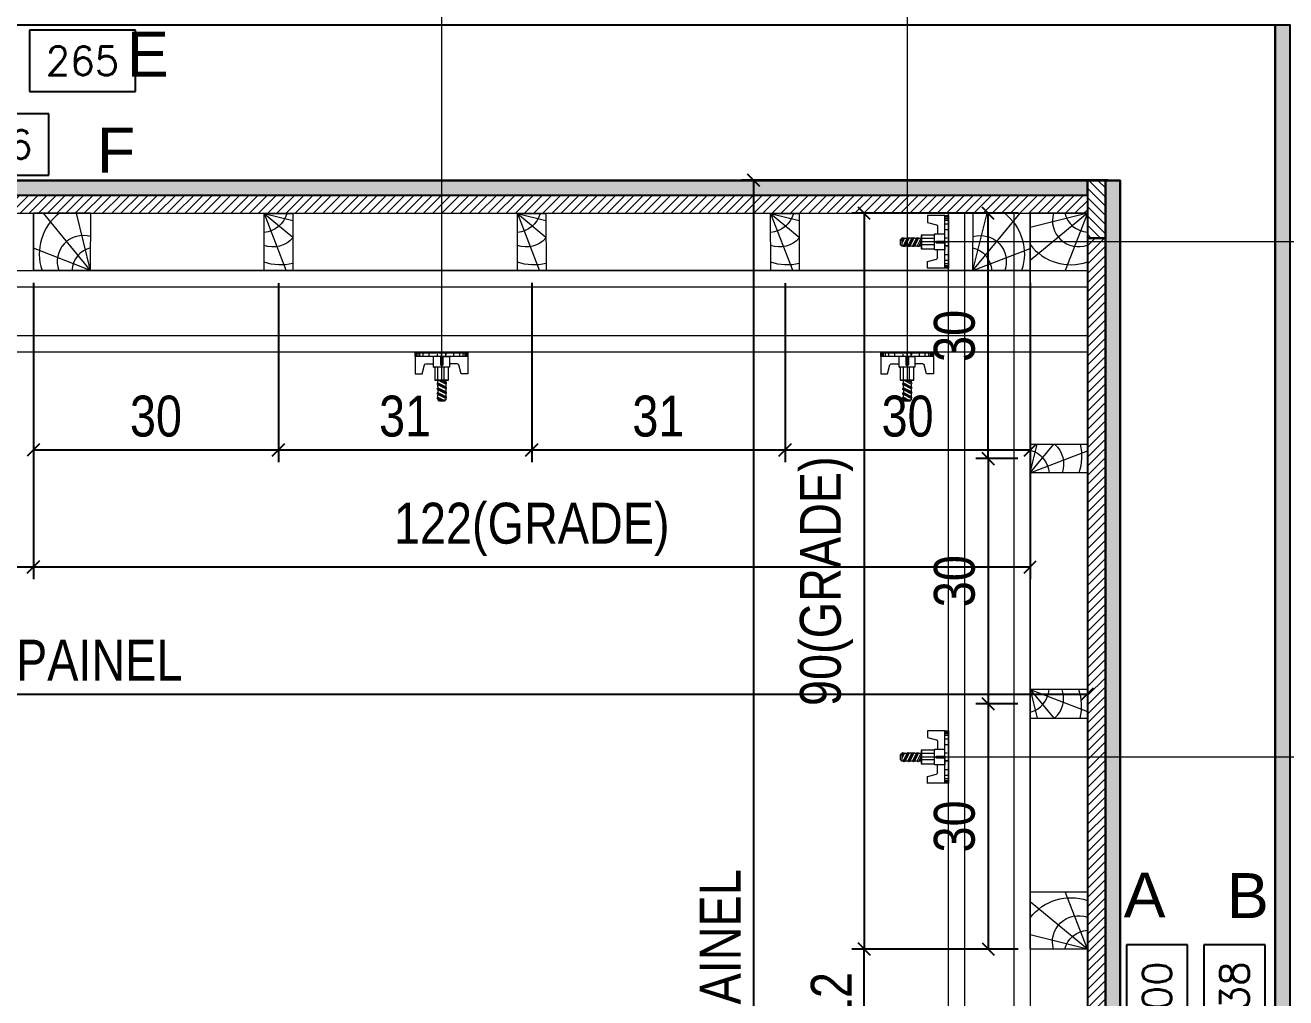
# Model space of a CAD drawing. Extents: x 14400 to 27878, y -21631 to 6985.
# Drawn here: x 23130 to 23438.6, y 632 to 870 of the extents above; entities that cross this region are included whole.
import ezdxf
from ezdxf.enums import TextEntityAlignment as Align

# ---------------------------------------------------------------- set-up
doc = ezdxf.new("R2010")
doc.units = 0
for name, color, linetype in [('CHAPA', 1, 'Continuous'), ('COTA', 241, 'Continuous'), ('F-PILARES-S', 170, 'Continuous'), ('MEIO_PONT', 93, 'Continuous'), ('SARRAFO', 251, 'Continuous'), ('TEXTO_GERAL', 7, 'Continuous')]:
    doc.layers.add(name, color=color, linetype=linetype)
for name, color, linetype, lineweight in [('Hachura', 251, 'Continuous', 9), ('Madeira', 126, 'Continuous', 18), ('Perfil Metálico', 224, 'Continuous', 18)]:
    doc.layers.add(name, color=color, linetype=linetype, lineweight=lineweight)
doc.styles.add('ARIAL', font='arial.ttf')
doc.styles.add('COTA TECNICA 2X', font='techl___.ttf', dxfattribs={"height": 10})
doc.styles.add('ROMANS', font='romans.shx')
doc.dimstyles.new('SECAO PILAR', dxfattribs={"dimtxt": 10, "dimasz": 3, "dimexe": 3, "dimexo": 3, "dimgap": 3, "dimtad": 1, "dimdec": 1, "dimlfac": 0.5, "dimzin": 12, "dimdsep": 46, "dimtxsty": 'COTA TECNICA 2X', "dimblk1": 'OBLIQUE', "dimblk2": 'OBLIQUE', "dimsah": 1, "dimcen": 0.9, "dimclrd": 256, "dimclre": 256, "dimclrt": 256, "dimadec": 1, "dimazin": 3, "dimtfac": 1, "dimtdec": 1, "dimtmove": 0, "dimatfit": 3, "dimfxl": 1, "dimtolj": 1, "dimtzin": 12, "dimarcsym": 0})
doc.dimstyles.new('SECÇÃO 2', dxfattribs={"dimtxt": 7, "dimasz": 6, "dimexe": 0.18, "dimexo": 2, "dimgap": -4, "dimtad": 3, "dimdec": 1, "dimlfac": 0.5, "dimzin": 12, "dimdsep": 46, "dimtxsty": 'ROMANS', "dimblk": 'ARCHTICK', "dimcen": 0.09, "dimse1": 1, "dimse2": 1, "dimsd1": 1, "dimsd2": 1, "dimclrd": 180, "dimclre": 5, "dimclrt": 1, "dimadec": 0, "dimazin": 3, "dimtfac": 1, "dimtdec": 1, "dimtofl": 0, "dimtmove": 0, "dimatfit": 3, "dimldrblk": 'ARCHTICK', "dimfxl": 1, "dimtolj": 1, "dimtzin": 0, "dimarcsym": 0})

# ---------------------------------------------------------------- blocks, each defined once
blk = doc.blocks.new('*D1239')
at = {"layer": 'COTA', "color": 180, "lineweight": -2, "transparency": 16777216}
for p, q in [((23135.8, 848.28), (23109.8, 848.28)), ((23109.8, 848.28), (23109.8, 833.28)), ((23135.8, 833.28), (23135.8, 848.28)), ((23109.8, 833.28), (23135.8, 833.28))]:
    blk.add_line(p, q, dxfattribs=at)
at = {"layer": 'Defpoints', "color": 0, "transparency": 16777216}
for p in [(22906.05, 831.96), (23398.05, 831.96), (22906.05, 829.28)]:
    blk.add_point(p, dxfattribs=at)
at = {"layer": 'COTA', "color": 1, "transparency": 16777216, "insert": (23122.8, 840.78), "char_height": 7, "attachment_point": 5, "style": 'ROMANS'}
blk.add_mtext('\\A1;246', dxfattribs=at)
blk = doc.blocks.new('_ArchTick')
at = {"color": 0, "linetype": 'ByBlock', "const_width": 0.15}
blk.add_lwpolyline([(-0.5, -0.5), (0.5, 0.5)], dxfattribs=at)
blk = doc.blocks.new('*D1240')
at = {"layer": 'COTA', "color": 180, "lineweight": -2, "transparency": 16777216}
for p, q in [((23157.05, 868.73), (23131.05, 868.73)), ((23131.05, 868.73), (23131.05, 853.73)), ((23157.05, 853.73), (23157.05, 868.73)), ((23131.05, 853.73), (23157.05, 853.73))]:
    blk.add_line(p, q, dxfattribs=at)
at = {"layer": 'Defpoints', "color": 0, "transparency": 16777216}
for p in [(22906.05, 869.96), (23436.05, 869.96), (23436.05, 849.73)]:
    blk.add_point(p, dxfattribs=at)
at = {"layer": 'COTA', "color": 1, "transparency": 16777216, "insert": (23144.05, 861.23), "char_height": 7, "attachment_point": 5, "style": 'ROMANS'}
blk.add_mtext('\\A1;265', dxfattribs=at)
blk = doc.blocks.new('*D1241')
at = {"layer": 'COTA', "color": 180, "lineweight": -2, "transparency": 16777216}
for p, q in [((23414.59, 644.96), (23399.59, 644.96)), ((23399.59, 644.96), (23399.59, 618.96)), ((23414.59, 618.96), (23414.59, 644.96)), ((23399.59, 618.96), (23414.59, 618.96))]:
    blk.add_line(p, q, dxfattribs=at)
at = {"layer": 'Defpoints', "color": 0, "transparency": 16777216}
for p in [(23398.05, 831.96), (23398.05, 431.96), (23418.59, 431.96)]:
    blk.add_point(p, dxfattribs=at)
at = {"layer": 'COTA', "color": 1, "transparency": 16777216, "insert": (23407.09, 631.96), "char_height": 7, "attachment_point": 5, "rotation": 90, "style": 'ROMANS'}
blk.add_mtext('\\A1;200', dxfattribs=at)
blk = doc.blocks.new('*D1242')
at = {"layer": 'COTA', "color": 180, "lineweight": -2, "transparency": 16777216}
for p, q in [((23433.59, 644.96), (23418.59, 644.96)), ((23418.59, 644.96), (23418.59, 618.96)), ((23433.59, 618.96), (23433.59, 644.96)), ((23418.59, 618.96), (23433.59, 618.96))]:
    blk.add_line(p, q, dxfattribs=at)
at = {"layer": 'Defpoints', "color": 0, "transparency": 16777216}
for p in [(23436.05, 869.96), (23436.05, 393.96), (23437.59, 393.96)]:
    blk.add_point(p, dxfattribs=at)
at = {"layer": 'COTA', "color": 1, "transparency": 16777216, "insert": (23426.09, 631.96), "char_height": 7, "attachment_point": 5, "rotation": 90, "style": 'ROMANS'}
blk.add_mtext('\\A1;238', dxfattribs=at)
blk = doc.blocks.new('PONTALETE')
at = {"layer": 'Madeira'}
for q in [(2.71, 7), (7, 5.76), (7, 1.74)]:
    blk.add_line((0, 0), q, dxfattribs=at)
blk.add_lwpolyline([(0, 0), (7, 0), (7, 7), (0, 7)], close=True, dxfattribs=at)
for centre, radius, start, end in [((2.04, 0.06), 6.23, 37.2818, 109.0913), ((1.09, 0.9), 3.19, 343.603, 109.9847), ((-0.21, -0.78), 3.09, 14.6322, 86.0383)]:
    blk.add_arc(centre, radius, start, end, dxfattribs=at)
blk = doc.blocks.new('MEIO PONTALETE')
at = {"layer": 'Madeira'}
for q in [(2.71, 7), (3.5, 2.88), (3.5, 0.87)]:
    blk.add_line((0, 0), q, dxfattribs=at)
blk.add_lwpolyline([(0, 0), (3.5, 0), (3.5, 7), (0, 7)], close=True, dxfattribs=at)
for centre, radius, start, end in [((2.04, 0.06), 6.23, 76.4499, 109.0913), ((1.09, 0.9), 3.19, 40.9063, 109.9847), ((-0.21, -0.78), 3.09, 14.6322, 86.0383)]:
    blk.add_arc(centre, radius, start, end, dxfattribs=at)
blk = doc.blocks.new('_Oblique')
at = {"color": 0, "linetype": 'ByBlock', "lineweight": -2}
blk.add_line((-0.5, -0.5), (0.5, 0.5), dxfattribs=at)
blk = doc.blocks.new('*D1187')
at = {"layer": 'COTA', "lineweight": -2, "transparency": 16777216}
for p, q in [((22883.96, 806.96), (22883.96, 703.34)), ((23390.06, 786.96), (23390.06, 703.34)), ((22883.96, 706.34), (23390.06, 706.34))]:
    blk.add_line(p, q, dxfattribs=at)
at = {"layer": 'Defpoints', "color": 0, "transparency": 16777216}
for p in [(22883.96, 809.96), (23390.06, 789.96), (23390.06, 706.34)]:
    blk.add_point(p, dxfattribs=at)
at = {"layer": 'COTA', "lineweight": -2, "transparency": 16777216, "xscale": 3, "yscale": 3, "zscale": 3, "rotation": 180}
blk.add_blockref('_Oblique', (22883.96, 706.34), dxfattribs=at)
at = {"layer": 'COTA', "lineweight": -2, "transparency": 16777216, "xscale": 3, "yscale": 3, "zscale": 3}
blk.add_blockref('_Oblique', (23390.06, 706.34), dxfattribs=at)
at = {"layer": 'COTA', "transparency": 16777216, "insert": (23137.01, 714.56), "char_height": 10, "attachment_point": 5, "style": 'COTA TECNICA 2X'}
blk.add_mtext('\\A1;253 PAINEL', dxfattribs=at)
blk = doc.blocks.new('*D1188')
at = {"layer": 'COTA', "lineweight": -2, "transparency": 16777216}
for p, q in [((23132.03, 806.73), (23132.03, 734.42)), ((23376.04, 806.71), (23376.04, 734.42)), ((23376.04, 737.42), (23132.03, 737.42))]:
    blk.add_line(p, q, dxfattribs=at)
at = {"layer": 'Defpoints', "color": 0, "transparency": 16777216}
for p in [(23132.03, 809.73), (23376.04, 809.71), (23132.03, 737.42)]:
    blk.add_point(p, dxfattribs=at)
at = {"layer": 'COTA', "lineweight": -2, "transparency": 16777216, "xscale": 3, "yscale": 3, "zscale": 3, "rotation": 180}
blk.add_blockref('_Oblique', (23132.03, 737.42), dxfattribs=at)
at = {"layer": 'COTA', "lineweight": -2, "transparency": 16777216, "xscale": 3, "yscale": 3, "zscale": 3}
blk.add_blockref('_Oblique', (23376.04, 737.42), dxfattribs=at)
at = {"layer": 'COTA', "transparency": 16777216, "insert": (23254.03, 746.64), "char_height": 10, "attachment_point": 5, "style": 'COTA TECNICA 2X'}
blk.add_mtext('\\A1;122(GRADE)', dxfattribs=at)
blk = doc.blocks.new('*D1189')
at = {"layer": 'COTA', "lineweight": -2, "transparency": 16777216}
for p, q in [((23084.03, 806.99), (23084.03, 734.42)), ((23132.03, 806.96), (23132.03, 734.42)), ((23132.03, 737.42), (23084.03, 737.42))]:
    blk.add_line(p, q, dxfattribs=at)
at = {"layer": 'Defpoints', "color": 0, "transparency": 16777216}
for p in [(23084.03, 809.99), (23132.03, 809.96), (23084.03, 737.42)]:
    blk.add_point(p, dxfattribs=at)
at = {"layer": 'COTA', "lineweight": -2, "transparency": 16777216, "xscale": 3, "yscale": 3, "zscale": 3, "rotation": 180}
blk.add_blockref('_Oblique', (23084.03, 737.42), dxfattribs=at)
at = {"layer": 'COTA', "lineweight": -2, "transparency": 16777216, "xscale": 3, "yscale": 3, "zscale": 3}
blk.add_blockref('_Oblique', (23132.03, 737.42), dxfattribs=at)
at = {"layer": 'COTA', "transparency": 16777216, "insert": (23108.03, 745.49), "char_height": 10, "attachment_point": 5, "style": 'COTA TECNICA 2X'}
blk.add_mtext('\\A1;24', dxfattribs=at)
blk = doc.blocks.new('*D1222')
at = {"layer": 'COTA', "lineweight": -2, "transparency": 16777216}
for p, q in [((23373.1, 823.96), (23332.41, 823.96)), ((23335.41, 823.96), (23335.41, 643.96)), ((23373.07, 643.96), (23332.41, 643.96))]:
    blk.add_line(p, q, dxfattribs=at)
at = {"layer": 'Defpoints', "color": 0, "transparency": 16777216}
for p in [(23376.1, 823.96), (23335.41, 643.96), (23376.07, 643.96)]:
    blk.add_point(p, dxfattribs=at)
at = {"layer": 'COTA', "lineweight": -2, "transparency": 16777216, "xscale": 3, "yscale": 3, "zscale": 3}
for p, rotation in [((23335.41, 823.96), 90), ((23335.41, 643.96), 270)]:
    blk.add_blockref('_Oblique', p, dxfattribs=dict(at, rotation=rotation))
at = {"layer": 'COTA', "transparency": 16777216, "insert": (23326.19, 733.96), "char_height": 10, "attachment_point": 5, "rotation": 90, "style": 'COTA TECNICA 2X'}
blk.add_mtext('\\A1;90(GRADE)', dxfattribs=at)
blk = doc.blocks.new('*D1223')
at = {"layer": 'COTA', "lineweight": -2, "transparency": 16777216}
for p, q in [((23373.09, 823.96), (23362.76, 823.96)), ((23365.76, 763.96), (23365.76, 823.96)), ((23373.06, 763.96), (23362.76, 763.96))]:
    blk.add_line(p, q, dxfattribs=at)
at = {"layer": 'Defpoints', "color": 0, "transparency": 16777216}
for p in [(23365.76, 823.96), (23376.09, 823.96), (23376.06, 763.96)]:
    blk.add_point(p, dxfattribs=at)
at = {"layer": 'COTA', "lineweight": -2, "transparency": 16777216, "xscale": 3, "yscale": 3, "zscale": 3}
for p, rotation in [((23365.76, 823.96), 90), ((23365.76, 763.96), 270)]:
    blk.add_blockref('_Oblique', p, dxfattribs=dict(at, rotation=rotation))
at = {"layer": 'COTA', "transparency": 16777216, "insert": (23357.54, 793.96), "char_height": 10, "attachment_point": 5, "rotation": 90, "style": 'COTA TECNICA 2X'}
blk.add_mtext('\\A1;30', dxfattribs=at)
blk = doc.blocks.new('*D1270')
at = {"layer": 'COTA', "lineweight": -2, "transparency": 16777216}
for p, q in [((23373.06, 763.96), (23362.76, 763.96)), ((23365.76, 763.96), (23365.76, 703.96)), ((23373.06, 703.96), (23362.76, 703.96))]:
    blk.add_line(p, q, dxfattribs=at)
at = {"layer": 'Defpoints', "color": 0, "transparency": 16777216}
for p in [(23376.06, 763.96), (23365.76, 703.96), (23376.06, 703.96)]:
    blk.add_point(p, dxfattribs=at)
at = {"layer": 'COTA', "lineweight": -2, "transparency": 16777216, "xscale": 3, "yscale": 3, "zscale": 3}
for p, rotation in [((23365.76, 763.96), 90), ((23365.76, 703.96), 270)]:
    blk.add_blockref('_Oblique', p, dxfattribs=dict(at, rotation=rotation))
at = {"layer": 'COTA', "transparency": 16777216, "insert": (23357.54, 733.96), "char_height": 10, "attachment_point": 5, "rotation": 90, "style": 'COTA TECNICA 2X'}
blk.add_mtext('\\A1;30', dxfattribs=at)
blk = doc.blocks.new('*D1271')
at = {"layer": 'COTA', "lineweight": -2, "transparency": 16777216}
for p, q in [((23373.06, 703.96), (23362.76, 703.96)), ((23365.76, 703.96), (23365.76, 643.96)), ((23373.06, 643.96), (23362.76, 643.96))]:
    blk.add_line(p, q, dxfattribs=at)
at = {"layer": 'Defpoints', "color": 0, "transparency": 16777216}
for p in [(23376.06, 703.96), (23365.76, 643.96), (23376.06, 643.96)]:
    blk.add_point(p, dxfattribs=at)
at = {"layer": 'COTA', "lineweight": -2, "transparency": 16777216, "xscale": 3, "yscale": 3, "zscale": 3}
for p, rotation in [((23365.76, 703.96), 90), ((23365.76, 643.96), 270)]:
    blk.add_blockref('_Oblique', p, dxfattribs=dict(at, rotation=rotation))
at = {"layer": 'COTA', "transparency": 16777216, "insert": (23357.54, 673.96), "char_height": 10, "attachment_point": 5, "rotation": 90, "style": 'COTA TECNICA 2X'}
blk.add_mtext('\\A1;30', dxfattribs=at)
blk = doc.blocks.new('*D1272')
at = {"layer": 'COTA', "lineweight": -2, "transparency": 16777216}
for p, q in [((23373.06, 763.96), (23362.76, 763.96)), ((23365.76, 763.96), (23365.76, 703.96)), ((23373.06, 703.96), (23362.76, 703.96))]:
    blk.add_line(p, q, dxfattribs=at)
at = {"layer": 'Defpoints', "color": 0, "transparency": 16777216}
for p in [(23376.06, 763.96), (23365.76, 703.96), (23376.06, 703.96)]:
    blk.add_point(p, dxfattribs=at)
at = {"layer": 'COTA', "lineweight": -2, "transparency": 16777216, "xscale": 3, "yscale": 3, "zscale": 3}
for p, rotation in [((23365.76, 763.96), 90), ((23365.76, 703.96), 270)]:
    blk.add_blockref('_Oblique', p, dxfattribs=dict(at, rotation=rotation))
at = {"layer": 'COTA', "transparency": 16777216, "insert": (23357.54, 733.96), "char_height": 10, "attachment_point": 5, "rotation": 90, "style": 'COTA TECNICA 2X'}
blk.add_mtext('\\A1;30', dxfattribs=at)
blk = doc.blocks.new('*D1273')
at = {"layer": 'COTA', "lineweight": -2, "transparency": 16777216}
for p, q in [((23373.06, 703.96), (23362.76, 703.96)), ((23365.76, 703.96), (23365.76, 643.96)), ((23373.06, 643.96), (23362.76, 643.96))]:
    blk.add_line(p, q, dxfattribs=at)
at = {"layer": 'Defpoints', "color": 0, "transparency": 16777216}
for p in [(23376.06, 703.96), (23365.76, 643.96), (23376.06, 643.96)]:
    blk.add_point(p, dxfattribs=at)
at = {"layer": 'COTA', "lineweight": -2, "transparency": 16777216, "xscale": 3, "yscale": 3, "zscale": 3}
for p, rotation in [((23365.76, 703.96), 90), ((23365.76, 643.96), 270)]:
    blk.add_blockref('_Oblique', p, dxfattribs=dict(at, rotation=rotation))
at = {"layer": 'COTA', "transparency": 16777216, "insert": (23357.54, 673.96), "char_height": 10, "attachment_point": 5, "rotation": 90, "style": 'COTA TECNICA 2X'}
blk.add_mtext('\\A1;30', dxfattribs=at)
blk = doc.blocks.new('*D1274')
at = {"layer": 'COTA', "lineweight": -2, "transparency": 16777216}
for p, q in [((23373.06, 643.96), (23332.41, 643.96)), ((23335.41, 619.96), (23335.41, 643.96)), ((23373.06, 619.96), (23332.41, 619.96))]:
    blk.add_line(p, q, dxfattribs=at)
at = {"layer": 'Defpoints', "color": 0, "transparency": 16777216}
for p in [(23335.41, 643.96), (23376.06, 643.96), (23376.06, 619.96)]:
    blk.add_point(p, dxfattribs=at)
at = {"layer": 'COTA', "lineweight": -2, "transparency": 16777216, "xscale": 3, "yscale": 3, "zscale": 3}
for p, rotation in [((23335.41, 643.96), 90), ((23335.41, 619.96), 270)]:
    blk.add_blockref('_Oblique', p, dxfattribs=dict(at, rotation=rotation))
at = {"layer": 'COTA', "transparency": 16777216, "insert": (23327.36, 631.96), "char_height": 10, "attachment_point": 5, "rotation": 90, "style": 'COTA TECNICA 2X'}
blk.add_mtext('\\A1;12', dxfattribs=at)
blk = doc.blocks.new('*D1226')
at = {"layer": 'COTA', "linetype": 'ByBlock', "lineweight": -2, "transparency": 16777216}
for p, q in [((23395.05, 832.03), (23305.34, 832.03)), ((23308.34, 832.03), (23308.34, 431.96)), ((23395.05, 431.96), (23305.34, 431.96))]:
    blk.add_line(p, q, dxfattribs=at)
at = {"layer": 'Defpoints', "color": 0, "linetype": 'ByBlock', "transparency": 16777216}
for p in [(23398.05, 832.03), (23308.34, 431.96), (23398.05, 431.96)]:
    blk.add_point(p, dxfattribs=at)
at = {"layer": 'COTA', "linetype": 'ByBlock', "lineweight": -2, "transparency": 16777216, "xscale": 3, "yscale": 3, "zscale": 3}
for p, rotation in [((23308.34, 832.03), 90), ((23308.34, 431.96), 270)]:
    blk.add_blockref('_Oblique', p, dxfattribs=dict(at, rotation=rotation))
at = {"layer": 'COTA', "linetype": 'ByBlock', "transparency": 16777216, "insert": (23300.24, 631.99), "char_height": 10, "attachment_point": 5, "rotation": 90, "style": 'COTA TECNICA 2X'}
blk.add_mtext('\\A1;200 PAINEL', dxfattribs=at)
blk = doc.blocks.new('C')
at = {"layer": 'Hachura', "color": 0}
for p, q in [((0, 3.22), (0, -3.22)), ((0.45, 3.22), (0, 3.22)), ((0.46, 3.16), (0, 3.16)), ((0.45, -3.23), (0.45, 3.22)), ((0.45, 3.22), (2.58, 3.22)), ((2.58, 3.22), (2.58, 2.39)), ((0.46, 3.05), (0, 3.05)), ((0.46, 2.88), (0, 2.88)), ((0, 2.75), (0, -1.16)), ((0.46, 2.65), (0, 2.65)), ((0.46, 2.23), (0, 2.23)), ((1.35, 1.94), (1.35, 0.96)), ((2.58, 2.39), (1.47, 2.09)), ((0.46, 1.51), (0, 1.51)), ((0.39, 0.49), (0.17, 0.49)), ((1.74, 0.97), (0.45, 0.97)), ((1.45, 0.1), (0.45, 0.1)), ((1.74, -0.97), (1.74, 0.97)), ((1.74, 0.97), (1.74, 0.84)), ((1.74, 0.97), (1.74, 0.84)), ((1.74, 0.84), (3.35, 0.84)), ((3.35, 0.45), (1.74, 0.45)), ((3.32, 0.84), (3.32, -0.84)), ((3.35, 0.84), (3.35, -0.84)), ((3.68, 0.45), (3.35, 0.45)), ((3.84, -0.52), (3.35, 0.45)), ((3.35, 0.06), (3.67, -0.57)), ((3.68, 0.45), (4.16, -0.52)), ((3.72, 0.5), (4.25, -0.57)), ((4.37, -0.55), (3.83, 0.53)), ((4.15, 0.45), (3.93, 0.45)), ((4.42, -0.52), (3.93, 0.45)), ((4.15, 0.45), (4.26, 0.45)), ((4.26, 0.45), (4.74, -0.52)), ((4.3, 0.5), (4.83, -0.57)), ((4.95, -0.55), (4.41, 0.53)), ((4.51, 0.45), (4.84, 0.45)), ((5, -0.52), (4.51, 0.45)), ((4.84, 0.45), (5.32, -0.52)), ((4.88, 0.5), (5.41, -0.57)), ((5.53, -0.55), (4.99, 0.53)), ((5.58, -0.52), (5.09, 0.45)), ((5.42, 0.45), (5.09, 0.45)), ((5.58, -0.52), (5.09, 0.45)), ((5.42, 0.45), (5.74, -0.19)), ((5.46, 0.5), (5.74, -0.07)), ((5.74, 0.19), (5.57, 0.53)), ((5.74, 0.32), (5.68, 0.45)), ((5.68, 0.45), (5.74, 0.45)), ((5.74, 0.45), (5.9, 0.29)), ((5.74, 0.45), (5.74, -0.52)), ((5.9, -0.36), (5.9, 0.29)), ((0.45, 0), (0, 0)), ((0.46, -1.52), (0, -1.52)), ((0.08, -0.48), (0.29, -0.48)), ((0.29, -0.48), (0.4, -0.48)), ((0.45, 0), (0.45, -0.97)), ((0.45, -0.16), (1.45, -0.16)), ((0.45, -0.65), (0.45, -0.32)), ((0.45, -3.23), (0.45, -0.65)), ((0.45, -0.97), (1.74, -0.97)), ((1.35, -1.94), (1.35, -0.97)), ((3.35, -0.32), (1.74, -0.32)), ((3.35, -0.84), (1.74, -0.84)), ((3.35, -0.07), (3.58, -0.52)), ((3.35, -0.52), (3.58, -0.52)), ((3.84, -0.52), (4.16, -0.52)), ((4.42, -0.52), (4.74, -0.52)), ((4.63, -0.52), (4.74, -0.52)), ((5, -0.52), (5.32, -0.52)), ((5.58, -0.52), (5.74, -0.52)), ((5.74, -0.52), (5.9, -0.36)), ((5.74, -0.52), (5.74, -0.52)), ((0.46, -2.23), (0, -2.23)), ((0.46, -2.65), (0, -2.65)), ((0.46, -2.88), (0, -2.88)), ((0.46, -3.05), (0, -3.05)), ((2.58, -2.39), (1.47, -2.1)), ((2.58, -3.23), (2.58, -2.39)), ((0.46, -3.16), (0, -3.16)), ((0, -3.22), (2.57, -3.22))]:
    blk.add_line(p, q, dxfattribs=at)
for centre, radius, start, end in [((1.52, 1.94), 0.161, 104.7436, 180), ((1.44, -0.03), 0.129, 272.695, 87.305), ((3.81, 0.39), 0.143, 25.5688, 154.4312), ((4.39, 0.39), 0.143, 25.5688, 154.4312), ((4.97, 0.39), 0.143, 25.5688, 154.4312), ((5.55, 0.39), 0.143, 25.5688, 154.4312), ((0.17, -0.37), 0.174, 221.744, 317.8592), ((3.71, -0.4), 0.174, 222.1408, 318.256), ((4.29, -0.4), 0.174, 222.1408, 318.256), ((4.87, -0.4), 0.174, 222.1408, 318.256), ((5.45, -0.4), 0.174, 222.1408, 318.256), ((5.61, -0.4), 0.174, 317.8592, 318.256), ((1.52, -1.94), 0.161, 180, 255.2564)]:
    blk.add_arc(centre, radius, start, end, dxfattribs=at)
blk = doc.blocks.new('*D1259')
at = {"layer": 'COTA', "lineweight": -2, "transparency": 16777216}
for p, q in [((23132.05, 806.97), (23132.05, 763.06)), ((23192.03, 806.9), (23192.03, 763.06)), ((23132.05, 766.06), (23192.03, 766.06))]:
    blk.add_line(p, q, dxfattribs=at)
at = {"layer": 'Defpoints', "color": 0, "transparency": 16777216}
for p in [(23132.05, 809.97), (23192.03, 809.9), (23192.03, 766.06)]:
    blk.add_point(p, dxfattribs=at)
at = {"layer": 'COTA', "lineweight": -2, "transparency": 16777216, "xscale": 3, "yscale": 3, "zscale": 3, "rotation": 180}
blk.add_blockref('_Oblique', (23132.05, 766.06), dxfattribs=at)
at = {"layer": 'COTA', "lineweight": -2, "transparency": 16777216, "xscale": 3, "yscale": 3, "zscale": 3}
blk.add_blockref('_Oblique', (23192.03, 766.06), dxfattribs=at)
at = {"layer": 'COTA', "transparency": 16777216, "insert": (23162.04, 774.28), "char_height": 10, "attachment_point": 5, "style": 'COTA TECNICA 2X'}
blk.add_mtext('\\A1;30', dxfattribs=at)
blk = doc.blocks.new('*D1260')
at = {"layer": 'COTA', "lineweight": -2, "transparency": 16777216}
for p, q in [((23192.03, 806.9), (23192.03, 763.06)), ((23254.04, 806.96), (23254.04, 763.06)), ((23192.03, 766.06), (23254.04, 766.06))]:
    blk.add_line(p, q, dxfattribs=at)
at = {"layer": 'Defpoints', "color": 0, "transparency": 16777216}
for p in [(23192.03, 809.9), (23254.04, 809.96), (23254.04, 766.06)]:
    blk.add_point(p, dxfattribs=at)
at = {"layer": 'COTA', "lineweight": -2, "transparency": 16777216, "xscale": 3, "yscale": 3, "zscale": 3, "rotation": 180}
blk.add_blockref('_Oblique', (23192.03, 766.06), dxfattribs=at)
at = {"layer": 'COTA', "lineweight": -2, "transparency": 16777216, "xscale": 3, "yscale": 3, "zscale": 3}
blk.add_blockref('_Oblique', (23254.04, 766.06), dxfattribs=at)
at = {"layer": 'COTA', "transparency": 16777216, "insert": (23223.03, 774.28), "char_height": 10, "attachment_point": 5, "style": 'COTA TECNICA 2X'}
blk.add_mtext('\\A1;31', dxfattribs=at)
blk = doc.blocks.new('*D1261')
at = {"layer": 'COTA', "lineweight": -2, "transparency": 16777216}
for p, q in [((23254.04, 806.96), (23254.04, 763.06)), ((23316.03, 806.9), (23316.03, 763.06)), ((23254.04, 766.06), (23316.03, 766.06))]:
    blk.add_line(p, q, dxfattribs=at)
at = {"layer": 'Defpoints', "color": 0, "transparency": 16777216}
for p in [(23254.04, 809.96), (23316.03, 809.9), (23316.03, 766.06)]:
    blk.add_point(p, dxfattribs=at)
at = {"layer": 'COTA', "lineweight": -2, "transparency": 16777216, "xscale": 3, "yscale": 3, "zscale": 3, "rotation": 180}
blk.add_blockref('_Oblique', (23254.04, 766.06), dxfattribs=at)
at = {"layer": 'COTA', "lineweight": -2, "transparency": 16777216, "xscale": 3, "yscale": 3, "zscale": 3}
blk.add_blockref('_Oblique', (23316.03, 766.06), dxfattribs=at)
at = {"layer": 'COTA', "transparency": 16777216, "insert": (23285.03, 774.28), "char_height": 10, "attachment_point": 5, "style": 'COTA TECNICA 2X'}
blk.add_mtext('\\A1;31', dxfattribs=at)
blk = doc.blocks.new('*D1262')
at = {"layer": 'COTA', "lineweight": -2, "transparency": 16777216}
for p, q in [((23316.03, 806.9), (23316.03, 763.06)), ((23376.06, 806.96), (23376.06, 763.06)), ((23316.03, 766.06), (23376.06, 766.06))]:
    blk.add_line(p, q, dxfattribs=at)
at = {"layer": 'Defpoints', "color": 0, "transparency": 16777216}
for p in [(23316.03, 809.9), (23376.06, 809.96), (23376.06, 766.06)]:
    blk.add_point(p, dxfattribs=at)
at = {"layer": 'COTA', "lineweight": -2, "transparency": 16777216, "xscale": 3, "yscale": 3, "zscale": 3, "rotation": 180}
blk.add_blockref('_Oblique', (23316.03, 766.06), dxfattribs=at)
at = {"layer": 'COTA', "lineweight": -2, "transparency": 16777216, "xscale": 3, "yscale": 3, "zscale": 3}
blk.add_blockref('_Oblique', (23376.06, 766.06), dxfattribs=at)
at = {"layer": 'COTA', "transparency": 16777216, "insert": (23346.04, 774.28), "char_height": 10, "attachment_point": 5, "style": 'COTA TECNICA 2X'}
blk.add_mtext('\\A1;30', dxfattribs=at)

msp = doc.modelspace()

# ---------------------------------------------------------------- hatches: boundary and pattern name
at = {"layer": 'Hachura'}
h = msp.add_hatch(color=256, dxfattribs=at)
h.dxf.hatch_style = 1
h.paths.add_polyline_path([(23439.654, 393.958), (23439.654, 869.958), (23436.054, 869.958), (23436.054, 393.958)])
h = msp.add_hatch(color=256, dxfattribs=at)
h.dxf.hatch_style = 1
h.paths.add_polyline_path([(23390.055, 828.358), (23390.055, 831.958), (22884.054, 831.958), (22884.054, 828.358)])
h = msp.add_hatch(dxfattribs=at)
h.set_pattern_fill('ANSI31', color=256, scale=0.5, angle=270, style=0)
h.set_pattern_definition([(315, (45991.1906, -10359.4117), (1.12253202, 1.12253202), [])])
h.paths.add_polyline_path([(23394.455, 817.885), (23390.055, 817.885), (23390.055, 831.885), (23394.455, 831.885)])
h = msp.add_hatch(color=256, dxfattribs=at)
h.dxf.hatch_style = 1
h.paths.add_polyline_path([(23398.054, 431.958), (23398.054, 831.958), (23394.454, 831.958), (23394.454, 431.958)])
h = msp.add_hatch(dxfattribs=at)
h.set_pattern_fill('ANSI31', color=256, scale=0.5, angle=360, style=0)
h.set_pattern_definition([(45, (30102.7993, 1781.1955), (-1.122532, 1.122532), [])])
h.paths.add_polyline_path([(22884.054, 828.379), (22884.054, 823.937), (23390.055, 823.958), (23390.055, 828.358)])
h = msp.add_hatch(dxfattribs=at)
h.set_pattern_fill('ANSI31', color=256, scale=0.5, angle=360, style=0)
h.set_pattern_definition([(45, (30142.7993, 1774.1955), (-1.122532, 1.122532), [])])
h.paths.add_polyline_path([(23390.055, 446.031), (23394.454, 446.031), (23394.454, 817.885), (23390.054, 817.885), (23390.054, 432.031), (23390.055, 432.031)])

# ---------------------------------------------------------------- linework, layer by layer
at = {"layer": 'CHAPA'}
for points in [[(23436.054, 393.958), (23439.654, 393.958), (23439.654, 869.958), (23436.054, 869.958)], [(23390.055, 831.958), (22884.054, 831.958), (22884.054, 828.358), (23390.055, 828.358)], [(23394.454, 431.958), (23398.054, 431.958), (23398.054, 831.958), (23394.454, 831.958)]]:
    msp.add_lwpolyline(points, close=True, dxfattribs=at)
at = {"layer": 'F-PILARES-S', "linetype": 'Continuous'}
msp.add_lwpolyline([(23436.054, 393.958), (23436.054, 869.958), (22906.054, 869.958), (22906.054, 831.958), (23398.054, 831.958), (23398.054, 431.958), (22960.054, 431.958), (22960.054, 393.958), (23436.054, 393.958)], dxfattribs=at)
at = {"layer": 'Hachura'}
for p, q in [((23231.952, 922.7), (23231.959, 782.815)), ((23345.903, 922.7), (23345.91, 782.815)), ((23489.5, 816.94), (23349.085, 816.939)), ((23489.5, 690.94), (23349.085, 690.939))]:
    msp.add_line(p, q, dxfattribs=at)
msp.add_lwpolyline([(22884.054, 823.958), (23390.055, 823.958), (23390.055, 828.358), (22884.054, 828.358)], close=True, dxfattribs=at)
at = {"layer": 'Madeira'}
for points in [[(23132.047, 809.96), (23132.062, 823.96), (23376.055, 823.958), (23376.04, 809.958)], [(23390.055, 643.958), (23376.055, 643.958), (23376.055, 823.958), (23390.055, 823.958)]]:
    msp.add_lwpolyline(points, close=True, dxfattribs=at)
at = {"layer": 'Perfil Metálico'}
for points in [[(23356.055, 823.958), (23376.055, 823.958), (23376.069, 439.958), (23356.069, 439.958)], [(23372.069, 439.958), (23360.069, 439.958), (23360.055, 823.958), (23372.055, 823.958)], [(22833.839, 789.959), (22833.839, 809.959), (23390.055, 809.958), (23390.055, 789.958)], [(23390.055, 805.958), (23390.055, 793.958), (22833.839, 793.959), (22833.839, 805.959)]]:
    msp.add_lwpolyline(points, close=True, dxfattribs=at)
at = {"layer": 'SARRAFO'}
for points in [[(23390.055, 831.885), (23390.055, 817.885), (23394.455, 817.885), (23394.455, 831.885)], [(23390.055, 446.031), (23394.455, 446.031), (23394.455, 817.885), (23390.055, 817.885)]]:
    msp.add_lwpolyline(points, close=True, dxfattribs=at)

# ---------------------------------------------------------------- block references
at = {"layer": 'Hachura', "linetype": 'Continuous', "xscale": -2, "yscale": 2, "zscale": 2}
for p in [(23356.085, 816.949), (23356.085, 690.949)]:
    msp.add_blockref('C', p, dxfattribs=at)
at = {"layer": 'Hachura', "linetype": 'Continuous', "xscale": -2, "yscale": 2, "zscale": 2, "rotation": 90}
for p in [(23231.95, 789.815), (23345.901, 789.815)]:
    msp.add_blockref('C', p, dxfattribs=at)
at = {"layer": 'Madeira'}
for name, p, xscale, yscale, zscale, rotation in [('PONTALETE', (23146.047, 809.954), 2, 2, 2, 89.93708930310329), ('PONTALETE', (23362.04, 809.973), -2, 2, 2, 269.9370893031033), ('MEIO PONTALETE', (23188.51, 823.898), -1.999999997962732, 1.999999997962732, 1.999999997962732, 180.0629106968967), ('MEIO PONTALETE', (23250.51, 823.898), -1.999999997962732, 1.999999997962732, 1.999999997962732, 180.0629106968967), ('MEIO PONTALETE', (23312.51, 823.898), -1.999999997962732, 1.999999997962732, 1.999999997962732, 180.0629106968967)]:
    msp.add_blockref(name, p, dxfattribs=dict(at, xscale=xscale, yscale=yscale, zscale=zscale, rotation=rotation))
at = {"layer": 'MEIO_PONT'}
for name, p, xscale, yscale, zscale, rotation in [('PONTALETE', (23390.055, 823.958), 2, 2, 2, 179.9999999999999), ('MEIO PONTALETE', (23376.055, 760.458), -1.999999997962732, 1.999999997962732, 1.999999997962732, 270), ('MEIO PONTALETE', (23376.055, 707.458), 1.999999997962732, 1.999999997962732, 1.999999997962732, 269.9999999999999)]:
    msp.add_blockref(name, p, dxfattribs=dict(at, xscale=xscale, yscale=yscale, zscale=zscale, rotation=rotation))
at = {"layer": 'MEIO_PONT', "xscale": -2, "yscale": 2, "zscale": 2}
msp.add_blockref('PONTALETE', (23390.055, 643.958), dxfattribs=at)

# ---------------------------------------------------------------- texts
at = {"layer": 'TEXTO_GERAL', "style": 'ARIAL'}
for s, p in [('E', (23160.067, 862.907)), ('F', (23152.281, 839.365)), ('A', (23404.062, 657.193)), ('B', (23429.346, 657.045))]:
    msp.add_text(s, height=11, dxfattribs=at).set_placement(p, align=Align.MIDDLE_CENTER)

# ---------------------------------------------------------------- dimensions: what is measured, and where the dimension line sits
at = {"layer": 'COTA'}
for base, p1, p2, picture, middle in [((23436.054, 849.727), (22906.054, 869.958), (23436.054, 869.958), '*D1240', (23144.054, 849.727)), ((22906.054, 829.28), (23398.054, 831.958), (22906.054, 831.958), '*D1239', (23122.796, 829.28))]:
    dim = msp.add_linear_dim(base=base, p1=p1, p2=p2, dimstyle='SECÇÃO 2', dxfattribs=at)
    dim.commit()
    dim.dimension.update_dxf_attribs({"geometry": picture, "text_midpoint": middle, "dimtype": 160})
for base, p1, p2, picture, middle in [((23437.588, 393.958), (23436.054, 869.958), (23436.054, 393.958), '*D1242', (23437.588, 631.958)), ((23418.588, 431.958), (23398.054, 831.958), (23398.054, 431.958), '*D1241', (23418.588, 631.958))]:
    dim = msp.add_linear_dim(base=base, p1=p1, p2=p2, angle=90, dimstyle='SECÇÃO 2', dxfattribs=at)
    dim.commit()
    dim.dimension.update_dxf_attribs({"geometry": picture, "text_midpoint": middle, "dimtype": 160})
at = {"layer": 'COTA', "linetype": 'ByBlock'}
dim = msp.add_linear_dim(base=(23308.339, 431.958), p1=(23398.054, 832.031), p2=(23398.054, 431.958), angle=270, text='<> PAINEL', dimstyle='SECAO PILAR', override={"dimtmove": 1}, dxfattribs=at)
dim.commit()
dim.dimension.update_dxf_attribs({"geometry": '*D1226', "text_midpoint": (23300.237, 631.995)})
at = {"layer": 'COTA'}
dim = msp.add_linear_dim(base=(23335.414, 643.958), p1=(23376.099, 823.958), p2=(23376.074, 643.958), angle=90, text='<>(GRADE)', dimstyle='SECAO PILAR', dxfattribs=at)
dim.commit()
dim.dimension.update_dxf_attribs({"geometry": '*D1222', "text_midpoint": (23326.193, 733.958)})
for base, p1, p2, picture, middle in [((23365.763, 823.958), (23376.055, 763.958), (23376.086, 823.958), '*D1223', (23357.544, 793.958)), ((23365.763, 703.958), (23376.055, 763.958), (23376.055, 703.958), '*D1270', (23357.544, 733.958)), ((23365.763, 703.958), (23376.055, 763.958), (23376.055, 703.958), '*D1272', (23357.544, 733.958)), ((23365.763, 643.958), (23376.055, 703.958), (23376.062, 643.958), '*D1271', (23357.544, 673.958)), ((23365.763, 643.958), (23376.055, 703.958), (23376.062, 643.958), '*D1273', (23357.544, 673.958)), ((23335.414, 643.958), (23376.062, 619.958), (23376.062, 643.958), '*D1274', (23327.355, 631.958))]:
    dim = msp.add_linear_dim(base=base, p1=p1, p2=p2, angle=90, dimstyle='SECAO PILAR', dxfattribs=at)
    dim.commit()
    dim.dimension.update_dxf_attribs({"geometry": picture, "text_midpoint": middle})
for base, p1, p2, text, picture, middle in [((23390.055, 706.34), (22883.959, 809.961), (23390.055, 789.958), '<> PAINEL', '*D1187', (23137.007, 714.56)), ((23132.026, 737.421), (23376.04, 809.712), (23132.026, 809.73), '<>(GRADE)', '*D1188', (23254.033, 746.642))]:
    dim = msp.add_linear_dim(base=base, p1=p1, p2=p2, text=text, dimstyle='SECAO PILAR', dxfattribs=at)
    dim.commit()
    dim.dimension.update_dxf_attribs({"geometry": picture, "text_midpoint": middle})
for base, p1, p2, picture, middle in [((23084.032, 737.421), (23132.026, 809.959), (23084.032, 809.989), '*D1189', (23108.029, 745.494)), ((23192.025, 766.065), (23132.047, 809.97), (23192.025, 809.902), '*D1259', (23162.036, 774.284))]:
    dim = msp.add_linear_dim(base=base, p1=p1, p2=p2, dimstyle='SECAO PILAR', dxfattribs=at)
    dim.commit()
    dim.dimension.update_dxf_attribs({"geometry": picture, "text_midpoint": middle})
for base, p1, p2, picture, middle in [((23254.043, 766.065), (23192.025, 809.902), (23254.043, 809.959), '*D1260', (23223.034, 774.284)), ((23316.025, 766.065), (23254.043, 809.959), (23316.025, 809.902), '*D1261', (23285.034, 774.284)), ((23376.056, 766.065), (23316.025, 809.902), (23376.056, 809.958), '*D1262', (23346.04, 774.284))]:
    dim = msp.add_linear_dim(base=base, p1=p1, p2=p2, dimstyle='SECAO PILAR', override={"dimtmove": 1}, dxfattribs=at)
    dim.commit()
    dim.dimension.update_dxf_attribs({"geometry": picture, "text_midpoint": middle})

doc.saveas('drawing.dxf')
